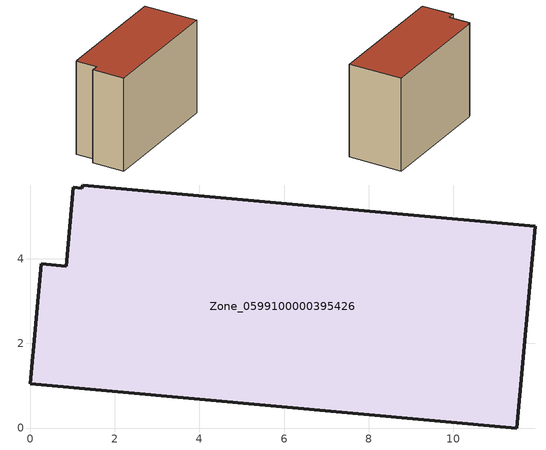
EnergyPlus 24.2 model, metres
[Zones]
Zone_0599100000395426
 floor ground (C_G): 11.94,4.77 11.5,0 0,1.05 0.26,3.88 0.85,3.83 1.02,5.7 1.22,5.67 1.23,5.75 z0
 wall outside (C_F): 0.26,3.88 0,1.05 11.5,0 11.94,4.77 1.23,5.75 1.22,5.67 1.02,5.7 0.85,3.83 0.26,3.88 z0:8.34
 roof outside (C_R): 1.23,5.75 1.22,5.67 1.02,5.7 0.85,3.83 0.26,3.88 0,1.05 11.5,0 11.94,4.77 z8.34
[BUILDING]
Pand.0599100000395426: North Axis=0; Terrain=City; Loads Convergence Tolerance Value=0.04; Temperature Convergence Tolerance Value=0.4; Solar Distribution=FullExterior; Maximum Number of Warmup Days=25; Minimum Number of Warmup Days=1
[Site:Location]
Rotterdam.The.Hague.AP_ZH_NLD Design_Conditions: Latitude=51.96; Longitude=4.45; Time Zone=1; Elevation=-4.5
[SITE:GROUNDTEMPERATURE:BUILDINGSURFACE]
18, 18, 18, 18, 18, 18, 18, 18, 18, 18, 18, 18
[MATERIAL] Thermal Absorptance=0.9; Solar Absorptance=0.7; Visible Absorptance=0.7
Name | Roughness | Thickness | Conductivity | Density | Specific Heat
G.TI.1992-2005 | MediumSmooth | 0.15 | 0.06 | 540 | 1210
F.TI.1992-2005 | Rough | 0.3 | 0.12 | 1920 | 840
R.TI.1992-2005 | MediumRough | 0.2 | 0.08 | 1500 | 1000
[CONSTRUCTION]
C_G: G.TI.1992-2005
C_F: F.TI.1992-2005
C_R: R.TI.1992-2005
[ZONE]
Zone_0599100000395426: Type=1; Multiplier=1; Ceiling Height=Autocalculate; Volume=Autocalculate; Floor Area=autocalculate; Part of Total Floor Area=Yes
[ZONEINFILTRATION:DESIGNFLOWRATE]
Infil_Zone_0599100000395426: Zone or ZoneList or Space or SpaceList=Zone_0599100000395426; Schedule=AlwaysOn; Design Flow Rate Calculation Method=Flow/Area; Flow Rate per Floor Area=0.0015; Constant Term Coefficient=1; Temperature Term Coefficient=0; Velocity Term Coefficient=0; Velocity Squared Term Coefficient=0
[HVACTEMPLATE:ZONE:IDEALLOADSAIRSYSTEM]
Zone_0599100000395426: Maximum Heating Supply Air Temperature=50; Minimum Cooling Supply Air Temperature=13; Maximum Heating Supply Air Humidity Ratio=0.0156; Minimum Cooling Supply Air Humidity Ratio=0.0077; Heating Limit=NoLimit; Cooling Limit=NoLimit; Dehumidification Control Type=ConstantSensibleHeatRatio; Cooling Sensible Heat Ratio=0.7; Dehumidification Setpoint=60; Humidification Control Type=None; Humidification Setpoint=30; Outdoor Air Method=None; Outdoor Air Flow Rate per Person=0.00944; Outdoor Air Flow Rate per Zone Floor Area=0; Outdoor Air Flow Rate per Zone=0; Demand Controlled Ventilation Type=None; Outdoor Air Economizer Type=NoEconomizer; Heat Recovery Type=None; Sensible Heat Recovery Effectiveness=0.7; Latent Heat Recovery Effectiveness=0.65
[ZONECONTROL:THERMOSTAT]
ThermostatControl_Zone_0599100000395426: Zone or ZoneList=Zone_0599100000395426; Control Type Schedule=DualSetpointControlType; Control 1=Thermostat_Zone_0599100000395426; Temperature Difference Between Cutout And Setpoint=0
[THERMOSTATSETPOINT:DUALSETPOINT]
Thermostat_Zone_0599100000395426: Heating Setpoint Temperature Schedule=HeatingSetpoint_Zone_0599100000395426; Cooling Setpoint Temperature Schedule=CoolingSetpoint_Zone_0599100000395426
[SCHEDULE:COMPACT]
HeatingSetpoint_Zone_0599100000395426: Through: 12/31, For: AllDays, Until: 24:00, 21
CoolingSetpoint_Zone_0599100000395426: Through: 12/31, For: AllDays, Until: 24:00, 24
DualSetpointControlType: Through: 12/31, For: AllDays, Until: 24:00, 4
AlwaysOn: Through: 12/31, For: AllDays, Until: 24:00, 1
